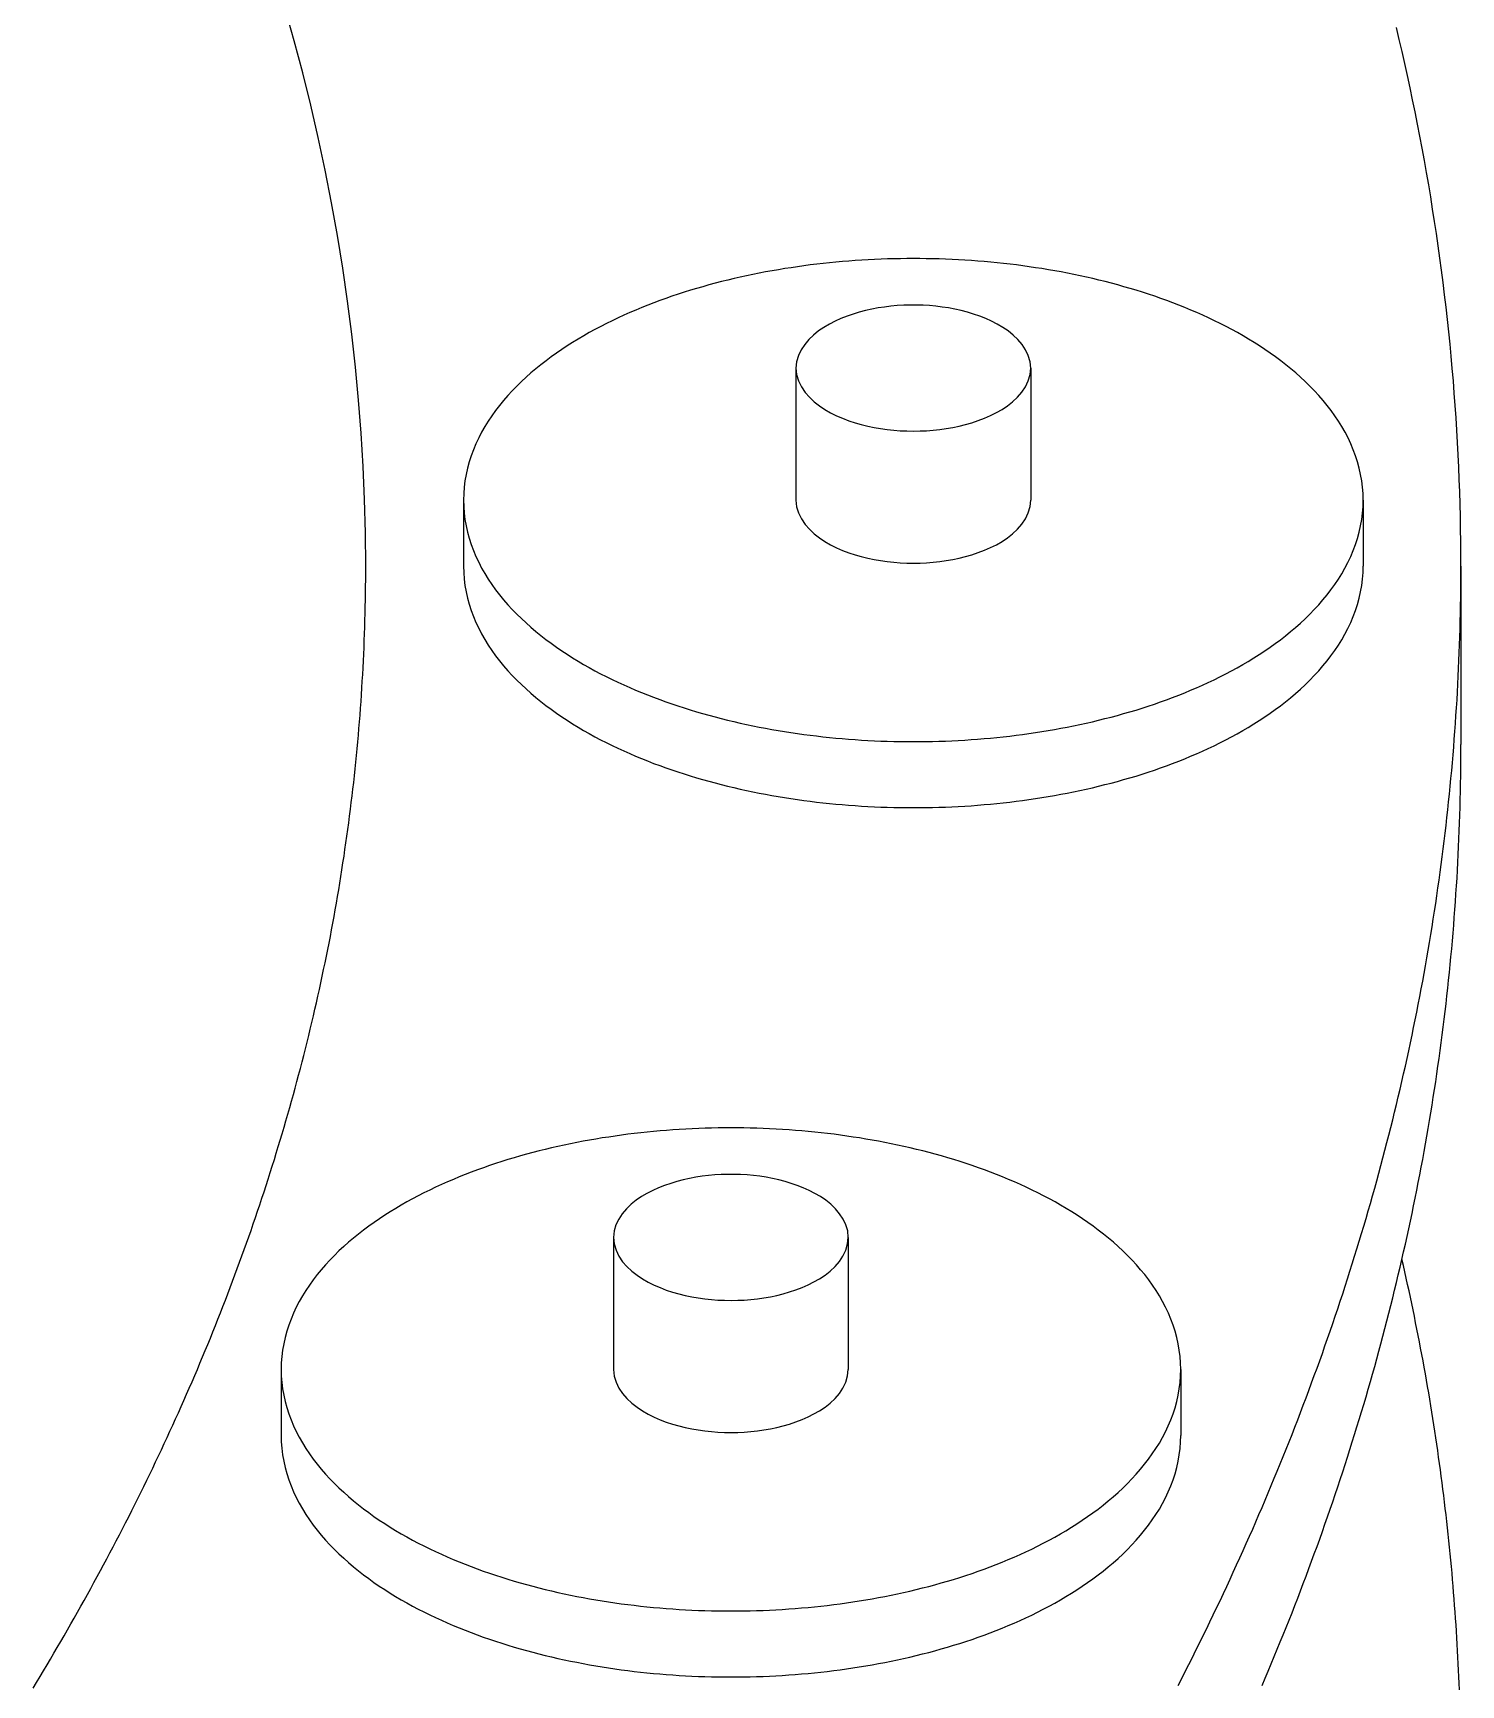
# Model space of a CAD drawing. Header units: millimetres. Extents: x 0 to 841, y 0 to 594.
# Drawn here: x 454.72 to 481.34, y 320.27 to 351.06 of the extents above; entities that cross this region are included whole.
import ezdxf

# ---------------------------------------------------------------- set-up
doc = ezdxf.new("R2010")
doc.units = ezdxf.units.MM
doc.layers.add('FINA', color=7, linetype='CONTINUOUS', lineweight=25)

msp = doc.modelspace()

# ---------------------------------------------------------------- linework, layer by layer
at = {"layer": 'FINA'}
for points in [[(460.923, 341.128), (460.918, 341.748), (460.902, 342.367), (460.875, 342.986), (460.838, 343.604), (460.791, 344.221), (460.733, 344.838), (460.664, 345.454), (460.585, 346.068), (460.496, 346.681), (460.396, 347.292), (460.287, 347.902), (460.167, 348.51), (460.038, 349.115), (459.898, 349.719), (459.749, 350.32), (459.59, 350.919), (459.422, 351.515)], [(460.923, 341.128), (460.918, 341.748), (460.902, 342.367), (460.875, 342.986), (460.838, 343.604), (460.791, 344.221), (460.733, 344.838), (460.664, 345.454), (460.585, 346.068), (460.496, 346.681), (460.396, 347.292), (460.287, 347.902), (460.167, 348.51), (460.038, 349.115), (459.898, 349.719), (459.749, 350.32), (459.59, 350.919), (459.422, 351.515)], [(481.341, 341.128), (481.34, 341.359), (481.338, 341.589), (481.335, 341.819), (481.331, 342.05), (481.325, 342.28), (481.318, 342.51), (481.31, 342.741), (481.3, 342.971), (481.29, 343.201), (481.278, 343.431), (481.264, 343.661), (481.25, 343.891), (481.234, 344.121), (481.217, 344.35), (481.199, 344.58), (481.179, 344.81), (481.159, 345.039), (481.137, 345.268), (481.114, 345.498), (481.089, 345.727), (481.063, 345.956), (481.036, 346.185), (481.008, 346.413), (480.979, 346.642), (480.948, 346.87), (480.916, 347.098), (480.883, 347.326), (480.849, 347.554), (480.813, 347.782), (480.777, 348.009), (480.739, 348.236), (480.699, 348.463), (480.659, 348.69), (480.617, 348.917), (480.575, 349.143), (480.531, 349.369), (480.486, 349.595), (480.439, 349.821), (480.392, 350.046), (480.343, 350.272), (480.293, 350.496), (480.242, 350.721), (480.19, 350.946), (480.137, 351.17)], [(479.518, 342.359), (479.515, 342.479), (479.506, 342.599), (479.491, 342.718), (479.47, 342.837), (479.444, 342.954), (479.412, 343.071), (479.375, 343.185), (479.333, 343.298), (479.286, 343.409), (479.235, 343.518), (479.179, 343.625), (479.12, 343.729), (479.056, 343.831), (478.989, 343.931), (478.919, 344.029), (478.846, 344.125), (478.769, 344.218), (478.69, 344.309), (478.609, 344.397), (478.525, 344.483), (478.439, 344.568), (478.351, 344.65), (478.261, 344.73), (478.169, 344.807), (478.075, 344.883), (477.98, 344.957), (477.884, 345.029), (477.786, 345.099), (477.686, 345.167), (477.586, 345.233), (477.484, 345.298), (477.382, 345.361), (477.278, 345.422), (477.173, 345.481), (477.068, 345.539), (476.961, 345.595), (476.854, 345.65), (476.746, 345.703), (476.637, 345.755), (476.528, 345.805), (476.418, 345.854), (476.307, 345.901), (476.196, 345.947), (476.084, 345.992), (475.972, 346.035), (475.859, 346.077), (475.746, 346.118), (475.632, 346.158), (475.518, 346.196), (475.403, 346.233), (475.288, 346.269), (475.173, 346.304), (475.058, 346.337), (474.942, 346.369), (474.825, 346.401), (474.709, 346.431), (474.592, 346.46), (474.475, 346.488), (474.357, 346.515), (474.24, 346.54), (474.122, 346.565), (474.004, 346.589), (473.886, 346.611), (473.767, 346.633), (473.649, 346.653), (473.53, 346.673), (473.411, 346.691), (473.292, 346.709), (473.173, 346.726), (473.053, 346.741), (472.934, 346.756), (472.814, 346.769), (472.694, 346.782), (472.574, 346.794), (472.455, 346.805), (472.335, 346.814), (472.215, 346.823), (472.094, 346.831), (471.974, 346.838), (471.854, 346.844), (471.734, 346.849), (471.613, 346.853), (471.493, 346.857), (471.373, 346.859), (471.252, 346.86), (471.132, 346.861), (471.012, 346.86), (470.891, 346.859), (470.771, 346.857), (470.65, 346.853), (470.53, 346.849), (470.41, 346.844), (470.29, 346.838), (470.169, 346.831), (470.049, 346.823), (469.929, 346.814), (469.809, 346.805), (469.689, 346.794), (469.57, 346.782), (469.45, 346.769), (469.33, 346.756), (469.211, 346.741), (469.091, 346.726), (468.972, 346.709), (468.853, 346.691), (468.734, 346.673), (468.615, 346.653), (468.497, 346.633), (468.378, 346.611), (468.26, 346.589), (468.142, 346.565), (468.024, 346.54), (467.906, 346.515), (467.789, 346.488), (467.672, 346.46), (467.555, 346.431), (467.439, 346.401), (467.322, 346.369), (467.206, 346.337), (467.091, 346.304), (466.975, 346.269), (466.86, 346.233), (466.746, 346.196), (466.632, 346.158), (466.518, 346.118), (466.405, 346.077), (466.292, 346.035), (466.18, 345.992), (466.068, 345.947), (465.957, 345.901), (465.846, 345.854), (465.736, 345.805), (465.627, 345.755), (465.518, 345.703), (465.41, 345.65), (465.303, 345.595), (465.196, 345.539), (465.091, 345.481), (464.986, 345.422), (464.882, 345.361), (464.779, 345.298), (464.678, 345.233), (464.577, 345.167), (464.478, 345.099), (464.38, 345.029), (464.284, 344.957), (464.188, 344.883), (464.095, 344.807), (464.003, 344.73), (463.913, 344.65), (463.825, 344.568), (463.739, 344.483), (463.655, 344.397), (463.573, 344.309), (463.494, 344.218), (463.418, 344.125), (463.345, 344.029), (463.274, 343.931), (463.207, 343.831), (463.144, 343.729), (463.084, 343.625), (463.029, 343.518), (462.977, 343.409), (462.931, 343.298), (462.889, 343.185), (462.852, 343.071), (462.82, 342.954), (462.794, 342.837), (462.773, 342.718), (462.758, 342.599), (462.749, 342.479), (462.746, 342.359)], [(473.32, 344.819), (473.308, 344.939), (473.275, 345.054), (473.224, 345.162), (473.158, 345.262), (473.08, 345.354), (472.993, 345.436), (472.899, 345.511), (472.8, 345.579), (472.697, 345.64), (472.59, 345.695), (472.481, 345.744), (472.369, 345.788), (472.256, 345.827), (472.141, 345.862), (472.024, 345.892), (471.907, 345.918), (471.789, 345.94), (471.67, 345.958), (471.551, 345.972), (471.432, 345.983), (471.312, 345.99), (471.192, 345.993), (471.072, 345.993), (470.952, 345.99), (470.832, 345.983), (470.713, 345.972), (470.593, 345.958), (470.475, 345.94), (470.357, 345.918), (470.239, 345.892), (470.123, 345.862), (470.008, 345.827), (469.895, 345.788), (469.783, 345.744), (469.674, 345.695), (469.567, 345.64), (469.464, 345.579), (469.364, 345.511), (469.271, 345.436), (469.184, 345.354), (469.106, 345.262), (469.04, 345.162), (468.988, 345.054), (468.956, 344.939), (468.944, 344.819)], [(468.944, 344.819), (468.956, 344.697), (468.99, 344.579), (469.044, 344.469), (469.113, 344.367), (469.194, 344.275), (469.284, 344.191), (469.38, 344.116), (469.483, 344.048), (469.589, 343.987), (469.699, 343.932), (469.812, 343.883), (469.927, 343.839), (470.044, 343.801), (470.162, 343.767), (470.281, 343.737), (470.401, 343.712), (470.522, 343.691), (470.644, 343.674), (470.766, 343.661), (470.889, 343.652), (471.012, 343.647), (471.134, 343.645), (471.257, 343.647), (471.38, 343.652), (471.503, 343.662), (471.625, 343.675), (471.746, 343.692), (471.867, 343.713), (471.988, 343.738), (472.107, 343.768), (472.225, 343.802), (472.342, 343.841), (472.456, 343.885), (472.569, 343.934), (472.679, 343.989)], [(468.944, 344.819), (468.944, 342.359)], [(472.679, 343.989), (472.785, 344.05), (472.886, 344.118), (472.983, 344.193), (473.072, 344.277), (473.152, 344.369), (473.221, 344.47), (473.274, 344.58), (473.308, 344.698), (473.32, 344.819)], [(473.32, 344.819), (473.32, 342.359)], [(462.746, 342.359), (462.749, 342.238), (462.758, 342.118), (462.773, 341.999), (462.794, 341.88), (462.82, 341.763), (462.852, 341.647), (462.888, 341.532), (462.93, 341.42), (462.977, 341.309), (463.029, 341.2), (463.084, 341.093), (463.144, 340.989), (463.207, 340.886), (463.274, 340.786), (463.344, 340.689), (463.418, 340.593), (463.494, 340.5), (463.573, 340.409), (463.654, 340.321), (463.738, 340.234), (463.824, 340.15), (463.912, 340.068), (464.002, 339.988), (464.094, 339.911), (464.187, 339.835), (464.283, 339.761), (464.379, 339.689), (464.477, 339.619), (464.576, 339.551), (464.677, 339.485), (464.778, 339.42), (464.881, 339.357), (464.984, 339.296), (465.089, 339.237), (465.195, 339.179), (465.301, 339.123), (465.408, 339.068), (465.516, 339.015), (465.625, 338.963), (465.734, 338.913), (465.844, 338.864), (465.955, 338.817), (466.066, 338.771), (466.178, 338.726), (466.29, 338.683), (466.403, 338.641), (466.516, 338.6), (466.63, 338.56), (466.744, 338.522), (466.858, 338.485), (466.973, 338.449), (467.088, 338.414), (467.204, 338.381), (467.32, 338.348), (467.436, 338.317), (467.552, 338.287), (467.669, 338.258), (467.786, 338.23), (467.904, 338.203), (468.021, 338.178), (468.139, 338.153), (468.257, 338.129), (468.375, 338.107), (468.493, 338.085), (468.612, 338.064), (468.731, 338.045), (468.85, 338.026), (468.969, 338.009), (469.088, 337.992), (469.207, 337.976), (469.327, 337.962), (469.446, 337.948), (469.566, 337.935), (469.686, 337.924), (469.806, 337.913), (469.925, 337.903), (470.045, 337.894), (470.166, 337.886), (470.286, 337.879), (470.406, 337.873), (470.526, 337.868), (470.646, 337.864), (470.767, 337.861), (470.887, 337.858), (471.007, 337.857), (471.128, 337.856), (471.248, 337.857), (471.368, 337.858), (471.489, 337.86), (471.609, 337.864), (471.729, 337.868), (471.849, 337.873), (471.97, 337.879), (472.09, 337.886), (472.21, 337.894), (472.33, 337.902), (472.45, 337.912), (472.57, 337.923), (472.689, 337.935), (472.809, 337.947), (472.929, 337.961), (473.048, 337.975), (473.167, 337.991), (473.287, 338.007), (473.406, 338.025), (473.525, 338.043), (473.643, 338.063), (473.762, 338.083), (473.88, 338.105), (473.999, 338.127), (474.117, 338.151), (474.234, 338.176), (474.352, 338.201), (474.469, 338.228), (474.586, 338.256), (474.703, 338.285), (474.82, 338.315), (474.936, 338.346), (475.052, 338.378), (475.167, 338.412), (475.283, 338.446), (475.398, 338.482), (475.512, 338.519), (475.626, 338.557), (475.74, 338.597), (475.853, 338.638), (475.966, 338.68), (476.078, 338.723), (476.19, 338.767), (476.301, 338.813), (476.412, 338.861), (476.522, 338.909), (476.631, 338.96), (476.74, 339.011), (476.848, 339.064), (476.955, 339.119), (477.062, 339.175)], [(462.746, 342.359), (462.746, 341.128)], [(468.944, 342.359), (468.956, 342.236), (468.99, 342.119), (469.044, 342.008), (469.113, 341.907), (469.194, 341.814), (469.284, 341.73), (469.38, 341.655), (469.483, 341.587), (469.589, 341.526), (469.699, 341.471), (469.812, 341.422), (469.927, 341.378), (470.044, 341.34), (470.162, 341.306), (470.281, 341.277), (470.401, 341.252), (470.522, 341.231), (470.644, 341.214), (470.766, 341.201), (470.889, 341.191), (471.012, 341.186), (471.134, 341.184), (471.257, 341.186), (471.38, 341.192), (471.503, 341.201), (471.625, 341.214), (471.746, 341.231), (471.867, 341.252), (471.988, 341.278), (472.107, 341.307), (472.225, 341.341), (472.342, 341.38), (472.456, 341.424), (472.569, 341.473), (472.679, 341.528)], [(472.679, 341.528), (472.785, 341.589), (472.886, 341.657), (472.983, 341.732), (473.072, 341.816), (473.152, 341.908), (473.221, 342.01), (473.274, 342.12), (473.308, 342.237), (473.32, 342.359)], [(477.062, 339.175), (477.167, 339.233), (477.272, 339.292), (477.376, 339.353), (477.479, 339.416), (477.581, 339.481), (477.682, 339.547), (477.781, 339.615), (477.879, 339.685), (477.976, 339.757), (478.072, 339.831), (478.165, 339.907), (478.257, 339.985), (478.348, 340.065), (478.436, 340.147), (478.522, 340.231), (478.606, 340.317), (478.688, 340.406), (478.767, 340.497), (478.844, 340.59), (478.917, 340.686), (478.988, 340.783), (479.055, 340.884), (479.119, 340.986), (479.178, 341.091), (479.234, 341.198), (479.286, 341.307), (479.333, 341.418), (479.375, 341.531), (479.412, 341.645), (479.444, 341.762), (479.47, 341.879), (479.491, 341.998), (479.506, 342.118), (479.515, 342.238), (479.518, 342.359)], [(479.518, 342.359), (479.518, 341.128)], [(454.72, 320.214), (454.786, 320.322), (454.851, 320.43), (454.916, 320.538), (454.981, 320.647), (455.045, 320.755), (455.109, 320.864), (455.173, 320.973), (455.237, 321.082), (455.3, 321.191), (455.363, 321.301), (455.426, 321.41), (455.488, 321.52), (455.55, 321.63), (455.612, 321.74), (455.673, 321.85), (455.735, 321.961), (455.796, 322.071), (455.856, 322.182), (455.917, 322.293), (455.977, 322.404), (456.037, 322.515), (456.096, 322.626), (456.155, 322.738), (456.214, 322.85), (456.273, 322.961), (456.331, 323.073), (456.389, 323.186), (456.446, 323.298), (456.504, 323.41), (456.561, 323.523), (456.617, 323.636), (456.674, 323.749), (456.73, 323.862), (456.786, 323.975), (456.841, 324.088), (456.896, 324.202), (456.951, 324.316), (457.006, 324.43), (457.06, 324.544), (457.114, 324.658), (457.167, 324.772), (457.22, 324.887), (457.273, 325.001), (457.326, 325.116), (457.378, 325.231), (457.43, 325.346), (457.481, 325.461), (457.533, 325.577), (457.583, 325.692), (457.634, 325.808), (457.684, 325.924), (457.734, 326.04), (457.784, 326.156), (457.833, 326.272), (457.882, 326.389), (457.93, 326.505), (457.978, 326.622), (458.026, 326.739), (458.074, 326.856), (458.121, 326.973), (458.167, 327.09), (458.214, 327.208), (458.26, 327.325), (458.306, 327.443), (458.351, 327.561), (458.396, 327.679), (458.441, 327.797), (458.485, 327.915), (458.529, 328.033), (458.572, 328.152), (458.615, 328.27), (458.658, 328.389), (458.701, 328.508), (458.743, 328.627), (458.785, 328.746), (458.826, 328.866), (458.867, 328.985), (458.908, 329.104), (458.948, 329.224), (458.988, 329.344), (459.027, 329.464), (459.066, 329.584), (459.105, 329.704), (459.143, 329.824), (459.181, 329.945), (459.219, 330.065), (459.256, 330.186), (459.293, 330.307), (459.329, 330.428), (459.365, 330.549), (459.401, 330.67), (459.436, 330.791), (459.471, 330.912), (459.506, 331.034), (459.54, 331.155), (459.574, 331.277), (459.607, 331.399), (459.64, 331.52), (459.672, 331.642), (459.705, 331.765), (459.736, 331.887), (459.768, 332.009), (459.799, 332.131), (459.829, 332.254), (459.859, 332.376), (459.889, 332.499), (459.918, 332.622), (459.947, 332.745), (459.976, 332.868), (460.004, 332.991), (460.032, 333.114), (460.059, 333.237), (460.086, 333.361), (460.112, 333.484), (460.138, 333.608), (460.164, 333.731), (460.189, 333.855), (460.214, 333.979), (460.239, 334.103), (460.263, 334.227), (460.286, 334.351), (460.309, 334.475), (460.332, 334.599), (460.354, 334.723), (460.376, 334.847), (460.398, 334.972), (460.419, 335.096), (460.44, 335.221), (460.46, 335.345), (460.48, 335.47), (460.499, 335.595), (460.518, 335.72), (460.536, 335.845), (460.554, 335.97), (460.572, 336.095), (460.589, 336.22), (460.606, 336.345), (460.623, 336.47), (460.639, 336.595), (460.654, 336.72), (460.669, 336.846), (460.684, 336.971), (460.698, 337.097), (460.712, 337.222), (460.725, 337.348), (460.738, 337.473), (460.751, 337.599), (460.763, 337.725), (460.774, 337.85), (460.786, 337.976), (460.796, 338.102), (460.807, 338.228), (460.817, 338.353), (460.826, 338.479), (460.835, 338.605), (460.844, 338.731), (460.852, 338.857), (460.859, 338.983), (460.867, 339.109), (460.874, 339.235), (460.88, 339.361), (460.886, 339.488), (460.891, 339.614), (460.896, 339.74), (460.901, 339.866), (460.905, 339.992), (460.909, 340.118), (460.912, 340.245), (460.915, 340.371), (460.918, 340.497), (460.92, 340.623), (460.921, 340.749), (460.922, 340.876), (460.923, 341.002), (460.923, 341.128)], [(454.72, 320.214), (454.786, 320.322), (454.851, 320.43), (454.916, 320.538), (454.981, 320.647), (455.045, 320.755), (455.109, 320.864), (455.173, 320.973), (455.237, 321.082), (455.3, 321.191), (455.363, 321.301), (455.426, 321.41), (455.488, 321.52), (455.55, 321.63), (455.612, 321.74), (455.673, 321.85), (455.735, 321.961), (455.796, 322.071), (455.856, 322.182), (455.917, 322.293), (455.977, 322.404), (456.037, 322.515), (456.096, 322.626), (456.155, 322.738), (456.214, 322.85), (456.273, 322.961), (456.331, 323.073), (456.389, 323.186), (456.446, 323.298), (456.504, 323.41), (456.561, 323.523), (456.617, 323.636), (456.674, 323.749), (456.73, 323.862), (456.786, 323.975), (456.841, 324.088), (456.896, 324.202), (456.951, 324.316), (457.006, 324.43), (457.06, 324.544), (457.114, 324.658), (457.167, 324.772), (457.22, 324.887), (457.273, 325.001), (457.326, 325.116), (457.378, 325.231), (457.43, 325.346), (457.481, 325.461), (457.533, 325.577), (457.583, 325.692), (457.634, 325.808), (457.684, 325.924), (457.734, 326.04), (457.784, 326.156), (457.833, 326.272), (457.882, 326.389), (457.93, 326.505), (457.978, 326.622), (458.026, 326.739), (458.074, 326.856), (458.121, 326.973), (458.167, 327.09), (458.214, 327.208), (458.26, 327.325), (458.306, 327.443), (458.351, 327.561), (458.396, 327.679), (458.441, 327.797), (458.485, 327.915), (458.529, 328.033), (458.572, 328.152), (458.615, 328.27), (458.658, 328.389), (458.701, 328.508), (458.743, 328.627), (458.785, 328.746), (458.826, 328.866), (458.867, 328.985), (458.908, 329.104), (458.948, 329.224), (458.988, 329.344), (459.027, 329.464), (459.066, 329.584), (459.105, 329.704), (459.143, 329.824), (459.181, 329.945), (459.219, 330.065), (459.256, 330.186), (459.293, 330.307), (459.329, 330.428), (459.365, 330.549), (459.401, 330.67), (459.436, 330.791), (459.471, 330.912), (459.506, 331.034), (459.54, 331.155), (459.574, 331.277), (459.607, 331.399), (459.64, 331.52), (459.672, 331.642), (459.705, 331.765), (459.736, 331.887), (459.768, 332.009), (459.799, 332.131), (459.829, 332.254), (459.859, 332.376), (459.889, 332.499), (459.918, 332.622), (459.947, 332.745), (459.976, 332.868), (460.004, 332.991), (460.032, 333.114), (460.059, 333.237), (460.086, 333.361), (460.112, 333.484), (460.138, 333.608), (460.164, 333.731), (460.189, 333.855), (460.214, 333.979), (460.239, 334.103), (460.263, 334.227), (460.286, 334.351), (460.309, 334.475), (460.332, 334.599), (460.354, 334.723), (460.376, 334.847), (460.398, 334.972), (460.419, 335.096), (460.44, 335.221), (460.46, 335.345), (460.48, 335.47), (460.499, 335.595), (460.518, 335.72), (460.536, 335.845), (460.554, 335.97), (460.572, 336.095), (460.589, 336.22), (460.606, 336.345), (460.623, 336.47), (460.639, 336.595), (460.654, 336.72), (460.669, 336.846), (460.684, 336.971), (460.698, 337.097), (460.712, 337.222), (460.725, 337.348), (460.738, 337.473), (460.751, 337.599), (460.763, 337.725), (460.774, 337.85), (460.786, 337.976), (460.796, 338.102), (460.807, 338.228), (460.817, 338.353), (460.826, 338.479), (460.835, 338.605), (460.844, 338.731), (460.852, 338.857), (460.859, 338.983), (460.867, 339.109), (460.874, 339.235), (460.88, 339.361), (460.886, 339.488), (460.891, 339.614), (460.896, 339.74), (460.901, 339.866), (460.905, 339.992), (460.909, 340.118), (460.912, 340.245), (460.915, 340.371), (460.918, 340.497), (460.92, 340.623), (460.921, 340.749), (460.922, 340.876), (460.923, 341.002), (460.923, 341.128)], [(460.923, 341.128), (460.923, 341.128)], [(462.746, 341.128), (462.749, 341.008), (462.758, 340.888), (462.773, 340.769), (462.794, 340.65), (462.82, 340.533), (462.852, 340.416), (462.888, 340.302), (462.93, 340.189), (462.977, 340.078), (463.029, 339.969), (463.084, 339.863), (463.144, 339.758), (463.207, 339.656), (463.274, 339.556), (463.344, 339.458), (463.418, 339.363), (463.494, 339.27), (463.573, 339.179), (463.654, 339.09), (463.738, 339.004), (463.824, 338.92), (463.912, 338.838), (464.002, 338.758), (464.094, 338.68), (464.187, 338.604), (464.283, 338.531), (464.379, 338.459), (464.477, 338.389), (464.576, 338.321), (464.677, 338.254), (464.778, 338.19), (464.881, 338.127), (464.984, 338.066), (465.089, 338.006), (465.195, 337.949), (465.301, 337.892), (465.408, 337.838), (465.516, 337.785), (465.625, 337.733), (465.734, 337.683), (465.844, 337.634), (465.955, 337.586), (466.066, 337.54), (466.178, 337.496), (466.29, 337.452), (466.403, 337.41), (466.516, 337.369), (466.63, 337.33), (466.744, 337.292), (466.858, 337.254), (466.973, 337.219), (467.088, 337.184), (467.204, 337.15), (467.32, 337.118), (467.436, 337.087), (467.552, 337.057), (467.669, 337.028), (467.786, 337), (467.904, 336.973), (468.021, 336.947), (468.139, 336.922), (468.257, 336.899), (468.375, 336.876), (468.493, 336.855), (468.612, 336.834), (468.731, 336.814), (468.85, 336.796), (468.969, 336.778), (469.088, 336.762), (469.207, 336.746), (469.327, 336.731), (469.446, 336.718), (469.566, 336.705), (469.686, 336.693), (469.806, 336.683), (469.925, 336.673), (470.045, 336.664), (470.166, 336.656), (470.286, 336.649), (470.406, 336.643), (470.526, 336.638), (470.646, 336.633), (470.767, 336.63), (470.887, 336.628), (471.007, 336.626), (471.128, 336.626), (471.248, 336.626), (471.368, 336.628), (471.489, 336.63), (471.609, 336.633), (471.729, 336.637), (471.849, 336.642), (471.97, 336.648), (472.09, 336.655), (472.21, 336.663), (472.33, 336.672), (472.45, 336.682), (472.57, 336.693), (472.689, 336.704), (472.809, 336.717), (472.929, 336.73), (473.048, 336.745), (473.167, 336.761), (473.287, 336.777), (473.406, 336.795), (473.525, 336.813), (473.643, 336.833), (473.762, 336.853), (473.88, 336.875), (473.999, 336.897), (474.117, 336.921), (474.234, 336.945), (474.352, 336.971), (474.469, 336.998), (474.586, 337.026), (474.703, 337.055), (474.82, 337.085), (474.936, 337.116), (475.052, 337.148), (475.167, 337.181), (475.283, 337.216), (475.398, 337.252), (475.512, 337.289), (475.626, 337.327), (475.74, 337.367), (475.853, 337.407), (475.966, 337.449), (476.078, 337.492), (476.19, 337.537), (476.301, 337.583), (476.412, 337.63), (476.522, 337.679), (476.631, 337.729), (476.74, 337.781), (476.848, 337.834), (476.955, 337.888), (477.062, 337.945)], [(476.068, 320.265), (476.135, 320.395), (476.202, 320.526), (476.268, 320.657), (476.334, 320.788), (476.4, 320.919), (476.465, 321.051), (476.53, 321.183), (476.594, 321.315), (476.658, 321.447), (476.722, 321.579), (476.786, 321.711), (476.849, 321.844), (476.911, 321.977), (476.973, 322.11), (477.035, 322.243), (477.097, 322.376), (477.158, 322.51), (477.219, 322.643), (477.279, 322.777), (477.339, 322.911), (477.398, 323.045), (477.458, 323.18), (477.516, 323.314), (477.575, 323.449), (477.633, 323.584), (477.69, 323.719), (477.747, 323.854), (477.804, 323.989), (477.861, 324.125), (477.917, 324.26), (477.972, 324.396), (478.027, 324.532), (478.082, 324.669), (478.137, 324.805), (478.191, 324.941), (478.244, 325.078), (478.297, 325.215), (478.35, 325.352), (478.402, 325.489), (478.454, 325.626), (478.506, 325.764), (478.557, 325.902), (478.607, 326.039), (478.658, 326.177), (478.707, 326.315), (478.757, 326.454), (478.806, 326.592), (478.854, 326.731), (478.902, 326.869), (478.95, 327.008), (478.997, 327.147), (479.044, 327.286), (479.09, 327.426), (479.136, 327.565), (479.182, 327.705), (479.227, 327.844), (479.271, 327.984), (479.315, 328.124), (479.359, 328.264), (479.402, 328.405), (479.445, 328.545), (479.488, 328.686), (479.53, 328.826), (479.571, 328.967), (479.612, 329.108), (479.653, 329.249), (479.693, 329.39), (479.732, 329.532), (479.772, 329.673), (479.81, 329.815), (479.849, 329.956), (479.887, 330.098), (479.924, 330.24), (479.961, 330.382), (479.997, 330.524), (480.033, 330.667), (480.069, 330.809), (480.104, 330.952), (480.138, 331.094), (480.173, 331.237), (480.206, 331.38), (480.239, 331.523), (480.272, 331.666), (480.304, 331.809), (480.336, 331.953), (480.367, 332.096), (480.398, 332.24), (480.428, 332.383), (480.458, 332.527), (480.488, 332.671), (480.516, 332.815), (480.545, 332.959), (480.573, 333.103), (480.6, 333.247), (480.627, 333.392), (480.654, 333.536), (480.68, 333.68), (480.705, 333.825), (480.73, 333.97), (480.755, 334.114), (480.779, 334.259), (480.802, 334.404), (480.825, 334.549), (480.848, 334.694), (480.87, 334.839), (480.891, 334.985), (480.912, 335.13), (480.933, 335.275), (480.953, 335.421), (480.972, 335.566), (480.991, 335.712), (481.01, 335.857), (481.028, 336.003), (481.046, 336.149), (481.063, 336.294), (481.079, 336.44), (481.095, 336.586), (481.111, 336.732), (481.126, 336.878), (481.14, 337.024), (481.154, 337.17), (481.168, 337.317), (481.181, 337.463), (481.193, 337.609), (481.205, 337.755), (481.217, 337.902), (481.228, 338.048), (481.238, 338.195), (481.248, 338.341), (481.258, 338.488), (481.267, 338.634), (481.275, 338.781), (481.283, 338.927), (481.291, 339.074), (481.297, 339.22), (481.304, 339.367), (481.31, 339.514), (481.315, 339.661), (481.32, 339.807), (481.324, 339.954), (481.328, 340.101), (481.332, 340.247), (481.334, 340.394), (481.337, 340.541), (481.338, 340.688), (481.34, 340.835), (481.341, 340.981), (481.341, 341.128)], [(477.062, 337.945), (477.167, 338.002), (477.272, 338.062), (477.376, 338.123), (477.479, 338.186), (477.581, 338.25), (477.682, 338.317), (477.781, 338.385), (477.879, 338.455), (477.976, 338.527), (478.072, 338.601), (478.165, 338.676), (478.257, 338.754), (478.348, 338.834), (478.436, 338.916), (478.522, 339.001), (478.606, 339.087), (478.688, 339.176), (478.767, 339.267), (478.844, 339.36), (478.917, 339.455), (478.988, 339.553), (479.055, 339.653), (479.119, 339.756), (479.178, 339.86), (479.234, 339.967), (479.286, 340.076), (479.333, 340.187), (479.375, 340.3), (479.412, 340.415), (479.444, 340.531), (479.47, 340.649), (479.491, 340.768), (479.506, 340.887), (479.515, 341.008), (479.518, 341.128)], [(481.341, 341.128), (481.341, 337.806)], [(477.633, 320.262), (477.69, 320.397), (477.747, 320.532), (477.804, 320.667), (477.861, 320.803), (477.917, 320.938), (477.972, 321.074), (478.027, 321.21), (478.082, 321.347), (478.137, 321.483), (478.191, 321.619), (478.244, 321.756), (478.297, 321.893), (478.35, 322.03), (478.402, 322.167), (478.454, 322.304), (478.506, 322.442), (478.557, 322.58), (478.607, 322.717), (478.658, 322.855), (478.707, 322.993), (478.757, 323.132), (478.806, 323.27), (478.854, 323.409), (478.902, 323.547), (478.95, 323.686), (478.997, 323.825), (479.044, 323.964), (479.09, 324.104), (479.136, 324.243), (479.182, 324.383), (479.227, 324.522), (479.271, 324.662), (479.315, 324.802), (479.359, 324.942), (479.402, 325.083), (479.445, 325.223), (479.488, 325.364), (479.53, 325.504), (479.571, 325.645), (479.612, 325.786), (479.653, 325.927), (479.693, 326.068), (479.732, 326.21), (479.772, 326.351), (479.81, 326.493), (479.849, 326.634), (479.887, 326.776), (479.924, 326.918), (479.961, 327.06), (479.997, 327.202), (480.033, 327.345), (480.069, 327.487), (480.104, 327.63), (480.138, 327.772), (480.173, 327.915), (480.206, 328.058), (480.239, 328.201), (480.272, 328.344), (480.304, 328.487), (480.336, 328.631), (480.367, 328.774), (480.398, 328.918), (480.428, 329.061), (480.458, 329.205), (480.488, 329.349), (480.516, 329.493), (480.545, 329.637), (480.573, 329.781), (480.6, 329.925), (480.627, 330.07), (480.654, 330.214), (480.68, 330.358), (480.705, 330.503), (480.73, 330.648), (480.755, 330.792), (480.779, 330.937), (480.802, 331.082), (480.825, 331.227), (480.848, 331.372), (480.87, 331.517), (480.891, 331.662), (480.912, 331.808), (480.933, 331.953), (480.953, 332.099), (480.972, 332.244), (480.991, 332.39), (481.01, 332.535), (481.028, 332.681), (481.046, 332.827), (481.063, 332.972), (481.079, 333.118), (481.095, 333.264), (481.111, 333.41), (481.126, 333.556), (481.14, 333.702), (481.154, 333.848), (481.168, 333.995), (481.181, 334.141), (481.193, 334.287), (481.205, 334.433), (481.217, 334.58), (481.228, 334.726), (481.238, 334.873), (481.248, 335.019), (481.258, 335.166), (481.267, 335.312), (481.275, 335.459), (481.283, 335.605), (481.291, 335.752), (481.297, 335.898), (481.304, 336.045), (481.31, 336.192), (481.315, 336.338), (481.32, 336.485), (481.324, 336.632), (481.328, 336.779), (481.332, 336.925), (481.334, 337.072), (481.337, 337.219), (481.338, 337.366), (481.34, 337.513), (481.341, 337.659), (481.341, 337.806)], [(476.117, 326.155), (476.114, 326.275), (476.105, 326.395), (476.09, 326.514), (476.07, 326.633), (476.043, 326.75), (476.012, 326.867), (475.975, 326.981), (475.933, 327.094), (475.886, 327.205), (475.834, 327.314), (475.779, 327.421), (475.719, 327.525), (475.656, 327.627), (475.589, 327.727), (475.519, 327.825), (475.445, 327.921), (475.369, 328.014), (475.29, 328.105), (475.208, 328.193), (475.124, 328.279), (475.038, 328.364), (474.95, 328.446), (474.86, 328.526), (474.768, 328.603), (474.675, 328.679), (474.58, 328.753), (474.483, 328.825), (474.385, 328.895), (474.286, 328.963), (474.185, 329.029), (474.084, 329.094), (473.981, 329.157), (473.877, 329.218), (473.773, 329.277), (473.667, 329.335), (473.561, 329.391), (473.453, 329.446), (473.345, 329.499), (473.237, 329.551), (473.127, 329.601), (473.017, 329.65), (472.907, 329.697), (472.795, 329.743), (472.684, 329.788), (472.571, 329.831), (472.458, 329.873), (472.345, 329.914), (472.231, 329.954), (472.117, 329.992), (472.003, 330.029), (471.888, 330.065), (471.773, 330.1), (471.657, 330.133), (471.541, 330.165), (471.425, 330.197), (471.308, 330.227), (471.191, 330.256), (471.074, 330.284), (470.957, 330.311), (470.839, 330.336), (470.721, 330.361), (470.603, 330.385), (470.485, 330.407), (470.367, 330.429), (470.248, 330.449), (470.129, 330.469), (470.01, 330.487), (469.891, 330.505), (469.772, 330.522), (469.653, 330.537), (469.533, 330.552), (469.413, 330.565), (469.294, 330.578), (469.174, 330.59), (469.054, 330.601), (468.934, 330.61), (468.814, 330.619), (468.694, 330.627), (468.574, 330.634), (468.453, 330.64), (468.333, 330.645), (468.213, 330.649), (468.092, 330.653), (467.972, 330.655), (467.852, 330.656), (467.731, 330.657), (467.611, 330.656), (467.491, 330.655), (467.37, 330.653), (467.25, 330.649), (467.13, 330.645), (467.009, 330.64), (466.889, 330.634), (466.769, 330.627), (466.649, 330.619), (466.529, 330.61), (466.409, 330.601), (466.289, 330.59), (466.169, 330.578), (466.049, 330.565), (465.93, 330.552), (465.81, 330.537), (465.691, 330.522), (465.571, 330.505), (465.452, 330.487), (465.333, 330.469), (465.215, 330.449), (465.096, 330.429), (464.978, 330.407), (464.859, 330.385), (464.741, 330.361), (464.623, 330.336), (464.506, 330.311), (464.389, 330.284), (464.271, 330.256), (464.155, 330.227), (464.038, 330.197), (463.922, 330.165), (463.806, 330.133), (463.69, 330.1), (463.575, 330.065), (463.46, 330.029), (463.345, 329.992), (463.231, 329.954), (463.118, 329.914), (463.004, 329.873), (462.891, 329.831), (462.779, 329.788), (462.667, 329.743), (462.556, 329.697), (462.445, 329.65), (462.335, 329.601), (462.226, 329.551), (462.117, 329.499), (462.009, 329.446), (461.902, 329.391), (461.796, 329.335), (461.69, 329.277), (461.585, 329.218), (461.482, 329.157), (461.379, 329.094), (461.277, 329.029), (461.177, 328.963), (461.078, 328.895), (460.98, 328.825), (460.883, 328.753), (460.788, 328.679), (460.694, 328.603), (460.602, 328.526), (460.512, 328.446), (460.424, 328.364), (460.338, 328.279), (460.254, 328.193), (460.173, 328.105), (460.094, 328.014), (460.018, 327.921), (459.944, 327.825), (459.874, 327.727), (459.807, 327.627), (459.743, 327.525), (459.684, 327.421), (459.628, 327.314), (459.577, 327.205), (459.53, 327.094), (459.488, 326.981), (459.451, 326.867), (459.419, 326.75), (459.393, 326.633), (459.372, 326.514), (459.357, 326.395), (459.348, 326.275), (459.345, 326.155)], [(469.919, 328.615), (469.908, 328.735), (469.875, 328.85), (469.824, 328.958), (469.757, 329.058), (469.679, 329.15), (469.593, 329.232), (469.499, 329.307), (469.4, 329.375), (469.296, 329.436), (469.19, 329.491), (469.08, 329.54), (468.968, 329.584), (468.855, 329.623), (468.74, 329.658), (468.624, 329.688), (468.507, 329.714), (468.389, 329.736), (468.27, 329.754), (468.151, 329.768), (468.031, 329.779), (467.911, 329.786), (467.791, 329.789), (467.671, 329.789), (467.551, 329.786), (467.432, 329.779), (467.312, 329.768), (467.193, 329.754), (467.074, 329.736), (466.956, 329.714), (466.839, 329.688), (466.723, 329.658), (466.608, 329.623), (466.494, 329.584), (466.383, 329.54), (466.273, 329.491), (466.166, 329.436), (466.063, 329.375), (465.964, 329.307), (465.87, 329.232), (465.783, 329.15), (465.705, 329.058), (465.639, 328.958), (465.588, 328.85), (465.555, 328.735), (465.544, 328.615)], [(465.544, 328.615), (465.556, 328.493), (465.59, 328.375), (465.643, 328.265), (465.712, 328.163), (465.793, 328.071), (465.883, 327.987), (465.98, 327.912), (466.082, 327.844), (466.189, 327.783), (466.299, 327.728), (466.411, 327.679), (466.526, 327.635), (466.643, 327.597), (466.761, 327.563), (466.88, 327.533), (467.001, 327.508), (467.122, 327.487), (467.243, 327.47), (467.366, 327.457), (467.488, 327.448), (467.611, 327.443), (467.734, 327.441), (467.857, 327.443), (467.979, 327.448), (468.102, 327.458), (468.224, 327.471), (468.346, 327.488), (468.467, 327.509), (468.587, 327.534), (468.706, 327.564), (468.824, 327.598), (468.941, 327.637), (469.056, 327.681), (469.168, 327.73), (469.278, 327.785)], [(465.544, 328.615), (465.544, 326.155)], [(469.278, 327.785), (469.384, 327.846), (469.486, 327.914), (469.582, 327.989), (469.672, 328.073), (469.752, 328.165), (469.82, 328.266), (469.873, 328.376), (469.907, 328.494), (469.919, 328.615)], [(469.919, 328.615), (469.919, 326.155)], [(481.311, 320.185), (481.307, 320.306), (481.302, 320.427), (481.296, 320.548), (481.29, 320.668), (481.284, 320.789), (481.278, 320.91), (481.271, 321.031), (481.264, 321.152), (481.257, 321.273), (481.249, 321.393), (481.241, 321.514), (481.232, 321.635), (481.223, 321.755), (481.214, 321.876), (481.204, 321.997), (481.195, 322.117), (481.184, 322.238), (481.174, 322.358), (481.163, 322.479), (481.152, 322.599), (481.14, 322.72), (481.128, 322.84), (481.116, 322.961), (481.103, 323.081), (481.09, 323.201), (481.077, 323.322), (481.063, 323.442), (481.049, 323.562), (481.035, 323.682), (481.02, 323.802), (481.005, 323.922), (480.99, 324.042), (480.974, 324.162), (480.958, 324.282), (480.942, 324.402), (480.925, 324.522), (480.908, 324.642), (480.89, 324.762), (480.873, 324.881), (480.855, 325.001), (480.836, 325.12), (480.817, 325.24), (480.798, 325.36), (480.779, 325.479), (480.759, 325.598), (480.739, 325.718), (480.719, 325.837), (480.698, 325.956), (480.677, 326.075), (480.655, 326.194), (480.634, 326.313), (480.612, 326.432), (480.589, 326.551), (480.566, 326.67), (480.543, 326.789), (480.52, 326.908), (480.496, 327.026), (480.472, 327.145), (480.448, 327.263), (480.423, 327.382), (480.398, 327.5), (480.373, 327.619), (480.347, 327.737), (480.321, 327.855), (480.295, 327.973), (480.268, 328.091), (480.241, 328.209)], [(459.345, 326.155), (459.348, 326.034), (459.357, 325.914), (459.372, 325.795), (459.393, 325.676), (459.419, 325.559), (459.451, 325.443), (459.488, 325.328), (459.53, 325.216), (459.577, 325.105), (459.628, 324.996), (459.684, 324.889), (459.743, 324.785), (459.807, 324.682), (459.873, 324.582), (459.944, 324.485), (460.017, 324.389), (460.093, 324.296), (460.172, 324.205), (460.254, 324.117), (460.338, 324.03), (460.424, 323.946), (460.512, 323.864), (460.602, 323.784), (460.693, 323.707), (460.787, 323.631), (460.882, 323.557), (460.978, 323.485), (461.076, 323.415), (461.176, 323.347), (461.276, 323.281), (461.378, 323.216), (461.48, 323.153), (461.584, 323.092), (461.689, 323.033), (461.794, 322.975), (461.9, 322.919), (462.008, 322.864), (462.116, 322.811), (462.224, 322.759), (462.334, 322.709), (462.444, 322.66), (462.554, 322.613), (462.665, 322.567), (462.777, 322.522), (462.889, 322.479), (463.002, 322.437), (463.115, 322.396), (463.229, 322.356), (463.343, 322.318), (463.458, 322.281), (463.572, 322.245), (463.688, 322.21), (463.803, 322.177), (463.919, 322.144), (464.035, 322.113), (464.152, 322.083), (464.269, 322.054), (464.386, 322.026), (464.503, 321.999), (464.621, 321.974), (464.738, 321.949), (464.856, 321.925), (464.974, 321.903), (465.093, 321.881), (465.211, 321.86), (465.33, 321.841), (465.449, 321.822), (465.568, 321.805), (465.687, 321.788), (465.807, 321.772), (465.926, 321.758), (466.046, 321.744), (466.165, 321.731), (466.285, 321.72), (466.405, 321.709), (466.525, 321.699), (466.645, 321.69), (466.765, 321.682), (466.885, 321.675), (467.005, 321.669), (467.125, 321.664), (467.246, 321.66), (467.366, 321.657), (467.486, 321.654), (467.607, 321.653), (467.727, 321.652), (467.847, 321.653), (467.968, 321.654), (468.088, 321.656), (468.208, 321.66), (468.329, 321.664), (468.449, 321.669), (468.569, 321.675), (468.689, 321.682), (468.809, 321.69), (468.929, 321.698), (469.049, 321.708), (469.169, 321.719), (469.289, 321.731), (469.408, 321.743), (469.528, 321.757), (469.648, 321.771), (469.767, 321.787), (469.886, 321.803), (470.005, 321.821), (470.124, 321.839), (470.243, 321.859), (470.361, 321.879), (470.48, 321.901), (470.598, 321.923), (470.716, 321.947), (470.834, 321.972), (470.951, 321.997), (471.069, 322.024), (471.186, 322.052), (471.303, 322.081), (471.419, 322.111), (471.535, 322.142), (471.651, 322.174), (471.767, 322.208), (471.882, 322.242), (471.997, 322.278), (472.111, 322.315), (472.226, 322.353), (472.339, 322.393), (472.453, 322.434), (472.565, 322.476), (472.678, 322.519), (472.789, 322.563), (472.901, 322.609), (473.011, 322.657), (473.121, 322.705), (473.231, 322.756), (473.339, 322.807), (473.447, 322.86), (473.555, 322.915), (473.661, 322.971)], [(459.345, 326.155), (459.345, 324.924)], [(465.544, 326.155), (465.556, 326.032), (465.59, 325.915), (465.643, 325.804), (465.712, 325.703), (465.793, 325.61), (465.883, 325.526), (465.98, 325.451), (466.082, 325.383), (466.189, 325.322), (466.299, 325.267), (466.411, 325.218), (466.526, 325.174), (466.643, 325.136), (466.761, 325.102), (466.88, 325.073), (467.001, 325.048), (467.122, 325.027), (467.243, 325.01), (467.366, 324.997), (467.488, 324.987), (467.611, 324.982), (467.734, 324.98), (467.857, 324.982), (467.979, 324.988), (468.102, 324.997), (468.224, 325.01), (468.346, 325.027), (468.467, 325.048), (468.587, 325.074), (468.706, 325.103), (468.824, 325.137), (468.941, 325.176), (469.056, 325.22), (469.168, 325.269), (469.278, 325.324)], [(469.278, 325.324), (469.384, 325.385), (469.486, 325.453), (469.582, 325.528), (469.672, 325.612), (469.752, 325.704), (469.82, 325.806), (469.873, 325.916), (469.907, 326.033), (469.919, 326.155)], [(473.661, 322.971), (473.767, 323.029), (473.872, 323.088), (473.976, 323.149), (474.079, 323.212), (474.18, 323.277), (474.281, 323.343), (474.381, 323.411), (474.479, 323.481), (474.576, 323.553), (474.671, 323.627), (474.765, 323.703), (474.857, 323.781), (474.947, 323.861), (475.035, 323.943), (475.122, 324.027), (475.206, 324.113), (475.288, 324.202), (475.367, 324.293), (475.443, 324.386), (475.517, 324.482), (475.587, 324.579), (475.654, 324.68), (475.718, 324.782), (475.778, 324.887), (475.834, 324.994), (475.885, 325.103), (475.932, 325.214), (475.974, 325.327), (476.011, 325.441), (476.043, 325.558), (476.07, 325.675), (476.09, 325.794), (476.105, 325.914), (476.114, 326.034), (476.117, 326.155)], [(476.117, 326.155), (476.117, 324.924)], [(459.345, 324.924), (459.348, 324.804), (459.357, 324.684), (459.372, 324.565), (459.393, 324.446), (459.419, 324.329), (459.451, 324.212), (459.488, 324.098), (459.53, 323.985), (459.577, 323.874), (459.628, 323.765), (459.684, 323.659), (459.743, 323.554), (459.807, 323.452), (459.873, 323.352), (459.944, 323.254), (460.017, 323.159), (460.093, 323.066), (460.172, 322.975), (460.254, 322.886), (460.338, 322.8), (460.424, 322.716), (460.512, 322.634), (460.602, 322.554), (460.693, 322.476), (460.787, 322.4), (460.882, 322.327), (460.978, 322.255), (461.076, 322.185), (461.176, 322.117), (461.276, 322.05), (461.378, 321.986), (461.48, 321.923), (461.584, 321.862), (461.689, 321.802), (461.794, 321.745), (461.9, 321.688), (462.008, 321.634), (462.116, 321.581), (462.224, 321.529), (462.334, 321.479), (462.444, 321.43), (462.554, 321.382), (462.665, 321.336), (462.777, 321.292), (462.889, 321.248), (463.002, 321.206), (463.115, 321.165), (463.229, 321.126), (463.343, 321.088), (463.458, 321.05), (463.572, 321.015), (463.688, 320.98), (463.803, 320.946), (463.919, 320.914), (464.035, 320.883), (464.152, 320.853), (464.269, 320.824), (464.386, 320.796), (464.503, 320.769), (464.621, 320.743), (464.738, 320.718), (464.856, 320.695), (464.974, 320.672), (465.093, 320.651), (465.211, 320.63), (465.33, 320.61), (465.449, 320.592), (465.568, 320.574), (465.687, 320.558), (465.807, 320.542), (465.926, 320.527), (466.046, 320.514), (466.165, 320.501), (466.285, 320.489), (466.405, 320.479), (466.525, 320.469), (466.645, 320.46), (466.765, 320.452), (466.885, 320.445), (467.005, 320.439), (467.125, 320.434), (467.246, 320.429), (467.366, 320.426), (467.486, 320.424), (467.607, 320.422), (467.727, 320.422), (467.847, 320.422), (467.968, 320.424), (468.088, 320.426), (468.208, 320.429), (468.329, 320.433), (468.449, 320.438), (468.569, 320.444), (468.689, 320.451), (468.809, 320.459), (468.929, 320.468), (469.049, 320.478), (469.169, 320.489), (469.289, 320.5), (469.408, 320.513), (469.528, 320.526), (469.648, 320.541), (469.767, 320.557), (469.886, 320.573), (470.005, 320.591), (470.124, 320.609), (470.243, 320.629), (470.361, 320.649), (470.48, 320.671), (470.598, 320.693), (470.716, 320.717), (470.834, 320.741), (470.951, 320.767), (471.069, 320.794), (471.186, 320.822), (471.303, 320.851), (471.419, 320.881), (471.535, 320.912), (471.651, 320.944), (471.767, 320.977), (471.882, 321.012), (471.997, 321.048), (472.111, 321.085), (472.226, 321.123), (472.339, 321.163), (472.453, 321.203), (472.565, 321.245), (472.678, 321.288), (472.789, 321.333), (472.901, 321.379), (473.011, 321.426), (473.121, 321.475), (473.231, 321.525), (473.339, 321.577), (473.447, 321.63), (473.555, 321.684), (473.661, 321.741)], [(473.661, 321.741), (473.767, 321.798), (473.872, 321.858), (473.976, 321.919), (474.079, 321.982), (474.18, 322.046), (474.281, 322.113), (474.381, 322.181), (474.479, 322.251), (474.576, 322.323), (474.671, 322.397), (474.765, 322.472), (474.857, 322.55), (474.947, 322.63), (475.035, 322.712), (475.122, 322.797), (475.206, 322.883), (475.288, 322.972), (475.367, 323.063), (475.443, 323.156), (475.517, 323.251), (475.587, 323.349), (475.654, 323.449), (475.718, 323.552), (475.778, 323.656), (475.834, 323.763), (475.885, 323.872), (475.932, 323.983), (475.974, 324.096), (476.011, 324.211), (476.043, 324.327), (476.07, 324.445), (476.09, 324.564), (476.105, 324.683), (476.114, 324.804), (476.117, 324.924)]]:
    msp.add_lwpolyline(points, dxfattribs=at)

doc.saveas('drawing.dxf')
